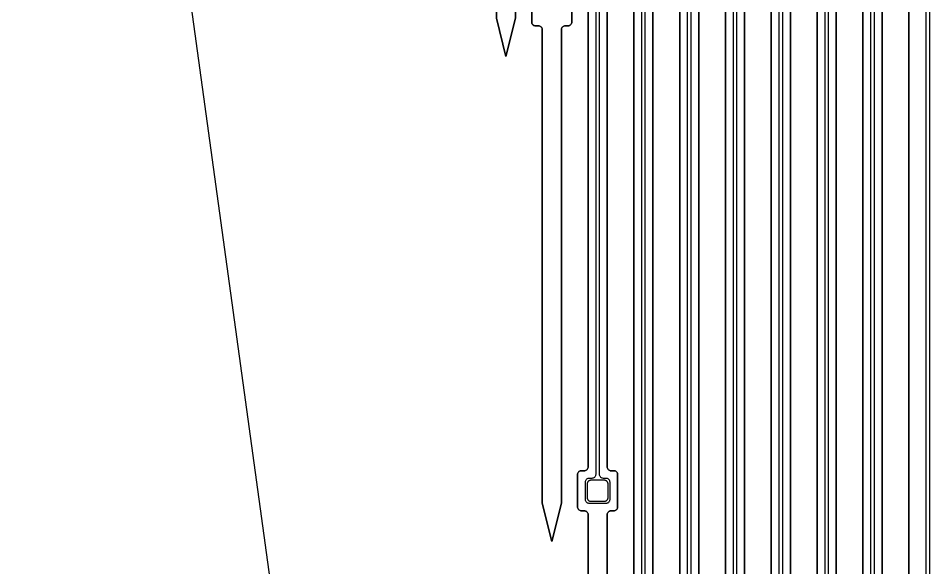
# Model space of a CAD drawing. Header units: metres. Extents: x -1550 to 1550, y -904 to 26100.
# Drawn here: x -488.5 to -11, y 1610.5 to 1898.3 of the extents above; entities that cross this region are included whole.
import ezdxf

# ---------------------------------------------------------------- set-up
doc = ezdxf.new("R2010")
doc.units = ezdxf.units.M
for name, color, linetype in [('Electrodes', 2, 'CONTINUOUS'), ('Metal', 4, 'CONTINUOUS'), ('Polyimide', 3, 'CONTINUOUS'), ('Polyimide_Negative', 5, 'CONTINUOUS')]:
    doc.layers.add(name, color=color, linetype=linetype)

msp = doc.modelspace()

# ---------------------------------------------------------------- linework, layer by layer
at = {"layer": 'Electrodes'}
msp.add_lwpolyline([(-181.5, 1645.29), (-181.36, 1645.3), (-181.23, 1645.31), (-181.09, 1645.34), (-180.96, 1645.37), (-180.83, 1645.41), (-180.7, 1645.46), (-180.58, 1645.52), (-180.46, 1645.58), (-180.35, 1645.66), (-180.24, 1645.74), (-180.13, 1645.83), (-180.04, 1645.93), (-179.95, 1646.03), (-179.87, 1646.14), (-179.79, 1646.25), (-179.72, 1646.37), (-179.67, 1646.5), (-179.62, 1646.62), (-179.57, 1646.75), (-179.54, 1646.89), (-179.52, 1647.02), (-179.5, 1647.16), (-179.5, 1647.29), (-179.5, 1654.29), (-179.5, 1654.43), (-179.52, 1654.57), (-179.54, 1654.7), (-179.57, 1654.83), (-179.62, 1654.96), (-179.67, 1655.09), (-179.72, 1655.21), (-179.79, 1655.33), (-179.87, 1655.45), (-179.95, 1655.56), (-180.04, 1655.66), (-180.13, 1655.76), (-180.24, 1655.85), (-180.35, 1655.93), (-180.46, 1656), (-180.58, 1656.07), (-180.7, 1656.13), (-180.83, 1656.18), (-180.96, 1656.22), (-181.09, 1656.25), (-181.23, 1656.28), (-181.36, 1656.29), (-181.5, 1656.29), (-188.5, 1656.29), (-188.64, 1656.29), (-188.77, 1656.28), (-188.91, 1656.25), (-189.04, 1656.22), (-189.17, 1656.18), (-189.3, 1656.13), (-189.42, 1656.07), (-189.54, 1656), (-189.65, 1655.93), (-189.76, 1655.85), (-189.87, 1655.76), (-189.96, 1655.66), (-190.05, 1655.56), (-190.13, 1655.45), (-190.21, 1655.33), (-190.28, 1655.21), (-190.33, 1655.09), (-190.38, 1654.96), (-190.43, 1654.83), (-190.46, 1654.7), (-190.48, 1654.57), (-190.5, 1654.43), (-190.5, 1654.29), (-190.5, 1647.29), (-190.5, 1647.16), (-190.48, 1647.02), (-190.46, 1646.89), (-190.43, 1646.75), (-190.38, 1646.62), (-190.33, 1646.5), (-190.28, 1646.37), (-190.21, 1646.25), (-190.13, 1646.14), (-190.05, 1646.03), (-189.96, 1645.93), (-189.87, 1645.83), (-189.76, 1645.74), (-189.65, 1645.66), (-189.54, 1645.58), (-189.42, 1645.52), (-189.3, 1645.46), (-189.17, 1645.41), (-189.04, 1645.37), (-188.91, 1645.34), (-188.77, 1645.31), (-188.64, 1645.3), (-188.5, 1645.29), (-181.5, 1645.29)], close=True, dxfattribs=at)
at = {"layer": 'Metal'}
for points in [[(-186, 11993.5), (-186, 1659.29), (-186.03, 1658.95), (-186.12, 1658.61), (-186.27, 1658.29), (-186.47, 1658.01), (-186.71, 1657.76), (-187, 1657.56), (-187.32, 1657.41), (-187.65, 1657.32), (-188, 1657.29), (-189.5, 1657.29), (-189.85, 1657.26), (-190.18, 1657.17), (-190.5, 1657.03), (-190.79, 1656.83), (-191.03, 1656.58), (-191.23, 1656.29), (-191.38, 1655.98), (-191.47, 1655.64), (-191.5, 1655.29), (-191.5, 1646.29), (-191.47, 1645.95), (-191.38, 1645.61), (-191.23, 1645.29), (-191.03, 1645.01), (-190.79, 1644.76), (-190.5, 1644.56), (-190.18, 1644.41), (-189.85, 1644.32), (-189.5, 1644.29), (-180.5, 1644.29), (-180.15, 1644.32), (-179.82, 1644.41), (-179.5, 1644.56), (-179.21, 1644.76), (-178.97, 1645.01), (-178.77, 1645.29), (-178.62, 1645.61), (-178.53, 1645.95), (-178.5, 1646.29), (-178.5, 1655.29), (-178.53, 1655.64), (-178.62, 1655.98), (-178.77, 1656.29), (-178.97, 1656.58), (-179.21, 1656.83), (-179.5, 1657.03), (-179.82, 1657.17), (-180.15, 1657.26), (-180.5, 1657.29), (-182, 1657.29), (-182.35, 1657.32), (-182.68, 1657.41), (-183, 1657.56), (-183.29, 1657.76), (-183.53, 1658.01), (-183.73, 1658.29), (-183.88, 1658.61), (-183.97, 1658.95), (-184, 1659.29), (-184, 11993.5)], [(-162, 11993.5), (-162, 1405.33)], [(-160, 1405.33), (-160, 11993.5)], [(-138, 11993.5), (-138, 1151.36)], [(-136, 1151.36), (-136, 11993.5)], [(-114, 11993.5), (-114, 897.39)], [(-112, 897.39), (-112, 11993.5)], [(-90, 11993.5), (-90, 643.42)], [(-88, 643.42), (-88, 11993.5)], [(-66, 11993.5), (-66, 389.45)], [(-64, 389.45), (-64, 11993.5)], [(-42, 11993.5), (-42, 135.48)], [(-40, 135.48), (-40, 11993.5)], [(-13, 11993.5), (-13, -118.48)], [(-11, -118.48), (-11, 11993.5)]]:
    msp.add_lwpolyline(points, dxfattribs=at)
at = {"layer": 'Polyimide'}
for points in [[(-190, 1390.29), (-190, 1638.29), (-190.03, 1638.64), (-190.12, 1638.98), (-190.27, 1639.29), (-190.47, 1639.58), (-190.71, 1639.83), (-191, 1640.03), (-191.32, 1640.17), (-191.65, 1640.26), (-192, 1640.29), (-193.5, 1640.29), (-193.85, 1640.32), (-194.18, 1640.41), (-194.5, 1640.56), (-194.79, 1640.76), (-195.03, 1641.01), (-195.23, 1641.29), (-195.38, 1641.61), (-195.47, 1641.95), (-195.5, 1642.29), (-195.5, 1659.29), (-195.47, 1659.64), (-195.38, 1659.98), (-195.23, 1660.29), (-195.03, 1660.58), (-194.79, 1660.83), (-194.5, 1661.03), (-194.18, 1661.17), (-193.85, 1661.26), (-193.5, 1661.29), (-192, 1661.29), (-191.65, 1661.32), (-191.32, 1661.41), (-191, 1661.56), (-190.71, 1661.76), (-190.47, 1662.01), (-190.27, 1662.29), (-190.12, 1662.61), (-190.03, 1662.95), (-190, 1663.29), (-190, 11978.5)], [(-180, 11978.5), (-180, 1663.29), (-179.97, 1662.95), (-179.88, 1662.61), (-179.73, 1662.29), (-179.53, 1662.01), (-179.29, 1661.76), (-179, 1661.56), (-178.68, 1661.41), (-178.35, 1661.32), (-178, 1661.29), (-176.5, 1661.29), (-176.15, 1661.26), (-175.82, 1661.17), (-175.5, 1661.03), (-175.21, 1660.83), (-174.97, 1660.58), (-174.77, 1660.29), (-174.62, 1659.98), (-174.53, 1659.64), (-174.5, 1659.29), (-174.5, 1642.29), (-174.53, 1641.95), (-174.62, 1641.61), (-174.77, 1641.29), (-174.97, 1641.01), (-175.21, 1640.76), (-175.5, 1640.56), (-175.82, 1640.41), (-176.15, 1640.32), (-176.5, 1640.29), (-178, 1640.29), (-178.35, 1640.26), (-178.68, 1640.17), (-179, 1640.03), (-179.29, 1639.83), (-179.53, 1639.58), (-179.73, 1639.29), (-179.88, 1638.98), (-179.97, 1638.64), (-180, 1638.29), (-180, 1390.29)], [(-166, 1409.33), (-166, 11978.5)], [(-156, 11978.5), (-156, 1409.33)], [(-142, 1155.36), (-142, 11978.5)], [(-132, 11978.5), (-132, 1155.36)], [(-118, 901.39), (-118, 11978.5)], [(-108, 11978.5), (-108, 901.39)], [(-94, 647.42), (-94, 11978.5)], [(-84, 11978.5), (-84, 647.42)], [(-70, 393.45), (-70, 11978.5)], [(-60, 11978.5), (-60, 393.45)], [(-46, 139.48), (-46, 11978.5)], [(-36, 11978.5), (-36, 139.48)], [(-22, -116.48), (-22, 11978.5)], [(-228, 2146.23), (-228, 1898.23), (-233, 1878.23), (-238, 1898.23), (-238, 2146.23)], [(-198.5, 1913.26), (-198.5, 1896.26), (-198.53, 1895.91), (-198.62, 1895.58), (-198.77, 1895.26), (-198.97, 1894.98), (-199.21, 1894.73), (-199.5, 1894.53), (-199.82, 1894.38), (-200.15, 1894.29), (-200.5, 1894.26), (-202, 1894.26), (-202.35, 1894.23), (-202.68, 1894.14), (-203, 1893.99), (-203.29, 1893.79), (-203.53, 1893.55), (-203.73, 1893.26), (-203.88, 1892.95), (-203.97, 1892.61), (-204, 1892.26), (-204, 1644.26), (-209, 1624.26), (-214, 1644.26), (-214, 1892.26), (-214.03, 1892.61), (-214.12, 1892.95), (-214.27, 1893.26), (-214.47, 1893.55), (-214.71, 1893.79), (-215, 1893.99), (-215.32, 1894.14), (-215.65, 1894.23), (-216, 1894.26), (-217.5, 1894.26), (-217.85, 1894.29), (-218.18, 1894.38), (-218.5, 1894.53), (-218.79, 1894.73), (-219.03, 1894.98), (-219.23, 1895.26), (-219.38, 1895.58), (-219.47, 1895.91), (-219.5, 1896.26), (-219.5, 1913.26)]]:
    msp.add_lwpolyline(points, dxfattribs=at)
at = {"layer": 'Polyimide_Negative'}
for points in [[(-22, 11978.5), (-22, -116.48), (-22.5, -116.48), (-22.5, -137.48), (-22, -137.48), (-22, -387.48), (-22, -587.48), (-22, -628.09), (-24.31, -635.25), (-25.99, -638.43), (-28.23, -640.89), (-31.03, -642.36), (-36.34, -643.61), (-38.23, -645.59), (-39.87, -649.42), (-40.39, -651.11), (-40.5, -654.04), (-40.5, -665.28), (-46.65, -651.78), (-966, 6040.77)], [(-190, 11978.5), (-190, 1663.29), (-190.03, 1662.95), (-190.12, 1662.61), (-190.27, 1662.29), (-190.47, 1662.01), (-190.71, 1661.76), (-191, 1661.56), (-191.32, 1661.41), (-191.65, 1661.32), (-192, 1661.29), (-193.5, 1661.29), (-193.85, 1661.26), (-194.18, 1661.17), (-194.5, 1661.03), (-194.79, 1660.83), (-195.03, 1660.58), (-195.23, 1660.29), (-195.38, 1659.98), (-195.47, 1659.64), (-195.5, 1659.29), (-195.5, 1642.29), (-195.47, 1641.95), (-195.38, 1641.61), (-195.23, 1641.29), (-195.03, 1641.01), (-194.79, 1640.76), (-194.5, 1640.56), (-194.18, 1640.41), (-193.85, 1640.32), (-193.5, 1640.29), (-192, 1640.29), (-191.65, 1640.26), (-191.32, 1640.17), (-191, 1640.03), (-190.71, 1639.83), (-190.47, 1639.58), (-190.27, 1639.29), (-190.12, 1638.98), (-190.03, 1638.64), (-190, 1638.29), (-190, 1390.29)], [(-180, 1390.29), (-180, 1638.29), (-179.97, 1638.64), (-179.88, 1638.98), (-179.73, 1639.29), (-179.53, 1639.58), (-179.29, 1639.83), (-179, 1640.03), (-178.68, 1640.17), (-178.35, 1640.26), (-178, 1640.29), (-176.5, 1640.29), (-176.15, 1640.32), (-175.82, 1640.41), (-175.5, 1640.56), (-175.21, 1640.76), (-174.97, 1641.01), (-174.77, 1641.29), (-174.62, 1641.61), (-174.53, 1641.95), (-174.5, 1642.29), (-174.5, 1659.29), (-174.53, 1659.64), (-174.62, 1659.98), (-174.77, 1660.29), (-174.97, 1660.58), (-175.21, 1660.83), (-175.5, 1661.03), (-175.82, 1661.17), (-176.15, 1661.26), (-176.5, 1661.29), (-178, 1661.29), (-178.35, 1661.32), (-178.68, 1661.41), (-179, 1661.56), (-179.29, 1661.76), (-179.53, 1662.01), (-179.73, 1662.29), (-179.88, 1662.61), (-179.97, 1662.95), (-180, 1663.29), (-180, 11978.5)], [(-166, 11978.5), (-166, 1409.33)], [(-156, 1409.33), (-156, 11978.5)], [(-142, 11978.5), (-142, 1155.36)], [(-132, 1155.36), (-132, 11978.5)], [(-118, 11978.5), (-118, 901.39)], [(-108, 901.39), (-108, 11978.5)], [(-94, 11978.5), (-94, 647.42)], [(-84, 647.42), (-84, 11978.5)], [(-70, 11978.5), (-70, 393.45)], [(-60, 393.45), (-60, 11978.5)], [(-46, 11978.5), (-46, 139.48)], [(-36, 139.48), (-36, 11978.5)], [(-238, 2146.23), (-238, 1898.23), (-233, 1878.23), (-228, 1898.23), (-228, 2146.23)], [(-219.5, 1913.26), (-219.5, 1896.26), (-219.47, 1895.91), (-219.38, 1895.58), (-219.23, 1895.26), (-219.03, 1894.98), (-218.79, 1894.73), (-218.5, 1894.53), (-218.18, 1894.38), (-217.85, 1894.29), (-217.5, 1894.26), (-216, 1894.26), (-215.65, 1894.23), (-215.32, 1894.14), (-215, 1893.99), (-214.71, 1893.79), (-214.47, 1893.55), (-214.27, 1893.26), (-214.12, 1892.95), (-214.03, 1892.61), (-214, 1892.26), (-214, 1644.26), (-209, 1624.26), (-204, 1644.26), (-204, 1892.26), (-203.97, 1892.61), (-203.88, 1892.95), (-203.73, 1893.26), (-203.53, 1893.55), (-203.29, 1893.79), (-203, 1893.99), (-202.68, 1894.14), (-202.35, 1894.23), (-202, 1894.26), (-200.5, 1894.26), (-200.15, 1894.29), (-199.82, 1894.38), (-199.5, 1894.53), (-199.21, 1894.73), (-198.97, 1894.98), (-198.77, 1895.26), (-198.62, 1895.58), (-198.53, 1895.91), (-198.5, 1896.26), (-198.5, 1913.26)]]:
    msp.add_lwpolyline(points, dxfattribs=at)

doc.saveas('drawing.dxf')
